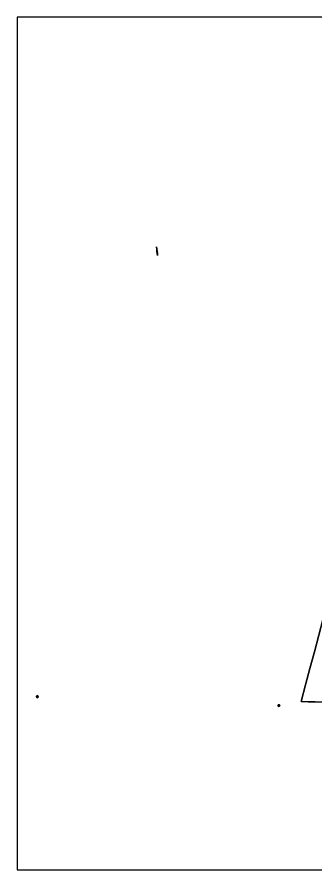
# Model space of a CAD drawing. Header units: centimetres. Extents: x -16.8 to 16.8, y -16.7 to 16.7.
# Drawn here: x -16.77 to -5.09, y -16.67 to 16.67 of the extents above; entities that cross this region are included whole.
import ezdxf

# ---------------------------------------------------------------- set-up
doc = ezdxf.new("R2010")
doc.units = ezdxf.units.CM
doc.header["$MEASUREMENT"] = 0
doc.layers.add('Layer 1', color=7, linetype='Continuous')

msp = doc.modelspace()

# ---------------------------------------------------------------- linework, layer by layer
at = {"layer": 'Layer 1', "color": 7}
for points, knots in [([(-16.77458, 16.66875), (-16.77458, 16.66875), (16.77458, 16.66875), (16.77458, 16.66875), (16.77458, 16.66875), (16.77458, 16.66875), (16.77458, -16.66875), (16.77458, -16.66875), (16.77458, -16.66875), (16.77458, -16.66875), (-16.77458, -16.66875), (-16.77458, -16.66875), (-16.77458, -16.66875), (-16.77458, -16.66875), (-16.77458, 16.66875), (-16.77458, 16.66875), (-16.77458, 16.66875), (-16.77458, 16.66875), (-16.77458, 16.66875), (-16.77458, 16.66875)], [0, 0, 0, 0, 0.16666667, 0.16666667, 0.16666667, 0.16666667, 0.33333333, 0.33333333, 0.33333333, 0.33333333, 0.5, 0.5, 0.5, 0.5, 0.66666667, 0.66666667, 0.66666667, 0.66666667, 1, 1, 1, 1]), ([(-0.13864, 10.69128), (-1.98191, 3.76449), (-3.82693, -3.16195), (-5.67231, -10.08839), (-5.67231, -10.08839), (-4.21428, -10.13531), (-2.75414, -10.08944), (-1.29505, -10.11026), (-1.29505, -10.11026), (-1.27353, -10.13566), (-1.2513, -10.16106), (-1.22908, -10.18681), (-1.22908, -10.18681), (-1.25518, -10.72092), (-1.25342, -11.25573), (-1.25942, -11.79054), (-1.25942, -11.79054), (-1.01529, -11.85228), (-0.76129, -11.83464), (-0.51153, -11.84134), (-0.51153, -11.84134), (0.14534, -11.83358), (0.80222, -11.84134), (1.45909, -11.82476), (1.45909, -11.82476), (1.50354, -11.26807), (1.44851, -10.70857), (1.45556, -10.15118), (1.45556, -10.15118), (1.63195, -10.11132), (1.81257, -10.10814), (1.99284, -10.10356), (1.99284, -10.10356), (3.29882, -10.10003), (4.60516, -10.12543), (5.91114, -10.09227), (5.91114, -10.09227), (5.31072, -7.77804), (4.69053, -5.46841), (4.07176, -3.15912), (4.07176, -3.15912), (3.01801, 0.81703), (1.95263, 4.79002), (0.89958, 8.76653), (0.89958, 8.76653), (0.63112, 9.70492), (0.41945, 10.65918), (0.1203, 11.58875), (0.1203, 11.58875), (0.00282, 11.29947), (-0.0568, 10.9915), (-0.13864, 10.69128), (-0.13864, 10.69128), (-0.13864, 10.69128), (-0.13864, 10.69128), (-0.13864, 10.69128)], [0, 0, 0, 0, 0.06666667, 0.06666667, 0.06666667, 0.06666667, 0.13333333, 0.13333333, 0.13333333, 0.13333333, 0.2, 0.2, 0.2, 0.2, 0.26666667, 0.26666667, 0.26666667, 0.26666667, 0.33333333, 0.33333333, 0.33333333, 0.33333333, 0.4, 0.4, 0.4, 0.4, 0.46666667, 0.46666667, 0.46666667, 0.46666667, 0.53333333, 0.53333333, 0.53333333, 0.53333333, 0.6, 0.6, 0.6, 0.6, 0.66666667, 0.66666667, 0.66666667, 0.66666667, 0.73333333, 0.73333333, 0.73333333, 0.73333333, 0.8, 0.8, 0.8, 0.8, 0.86666667, 0.86666667, 0.86666667, 0.86666667, 1, 1, 1, 1]), ([(-11.3224, 7.68244), (-11.31217, 7.57026), (-11.30194, 7.45666), (-11.28289, 7.34483), (-11.28289, 7.34483), (-11.29383, 7.45772), (-11.30723, 7.57061), (-11.3224, 7.68244), (-11.3224, 7.68244), (-11.3224, 7.68244), (-11.3224, 7.68244), (-11.3224, 7.68244)], [0, 0, 0, 0, 0.25, 0.25, 0.25, 0.25, 0.5, 0.5, 0.5, 0.5, 1, 1, 1, 1]), ([(-15.99248, -9.85308), (-16.03728, -9.86896), (-16.01929, -9.95327), (-15.96919, -9.93775), (-15.96919, -9.93775), (-15.92439, -9.92117), (-15.94238, -9.83686), (-15.99248, -9.85308), (-15.99248, -9.85308), (-15.99248, -9.85308), (-15.99248, -9.85308), (-15.99248, -9.85308)], [0, 0, 0, 0, 0.25, 0.25, 0.25, 0.25, 0.5, 0.5, 0.5, 0.5, 1, 1, 1, 1]), ([(-6.56519, -10.21821), (-6.58036, -10.26724), (-6.56343, -10.28418), (-6.51404, -10.26936), (-6.51404, -10.26936), (-6.49887, -10.21962), (-6.51581, -10.20233), (-6.56519, -10.21821)], [0, 0, 0, 0, 0.33333333, 0.33333333, 0.33333333, 0.33333333, 1, 1, 1, 1])]:
    msp.add_open_spline(points, degree=3, knots=knots, dxfattribs=at)
at = {"layer": 'Layer 1', "color": 251}
for points, knots in [([(-0.13864, 10.69128), (-0.0568, 10.9915), (0.00282, 11.29947), (0.1203, 11.58875), (0.1203, 11.58875), (0.41945, 10.65918), (0.63112, 9.70492), (0.89958, 8.76653), (0.89958, 8.76653), (1.95263, 4.79002), (3.01801, 0.81703), (4.07176, -3.15912), (4.07176, -3.15912), (4.69053, -5.46841), (5.31072, -7.77804), (5.91114, -10.09227), (5.91114, -10.09227), (4.60516, -10.12543), (3.29882, -10.10003), (1.99284, -10.10356), (1.99284, -10.10356), (1.81257, -10.10814), (1.63195, -10.11132), (1.45556, -10.15118), (1.45556, -10.15118), (1.44851, -10.70857), (1.50354, -11.26807), (1.45909, -11.82476), (1.45909, -11.82476), (0.80222, -11.84134), (0.14534, -11.83358), (-0.51153, -11.84134), (-0.51153, -11.84134), (-0.76129, -11.83464), (-1.01529, -11.85228), (-1.25942, -11.79054), (-1.25942, -11.79054), (-1.25342, -11.25573), (-1.25518, -10.72092), (-1.22908, -10.18681), (-1.22908, -10.18681), (-1.2513, -10.16106), (-1.27353, -10.13566), (-1.29505, -10.11026), (-1.29505, -10.11026), (-2.75414, -10.08944), (-4.21428, -10.13531), (-5.67231, -10.08839), (-5.67231, -10.08839), (-3.82693, -3.16195), (-1.98191, 3.76449), (-0.13864, 10.69128), (-0.13864, 10.69128), (-0.13864, 10.69128), (-0.13864, 10.69128), (-0.13864, 10.69128)], [0, 0, 0, 0, 0.06666667, 0.06666667, 0.06666667, 0.06666667, 0.13333333, 0.13333333, 0.13333333, 0.13333333, 0.2, 0.2, 0.2, 0.2, 0.26666667, 0.26666667, 0.26666667, 0.26666667, 0.33333333, 0.33333333, 0.33333333, 0.33333333, 0.4, 0.4, 0.4, 0.4, 0.46666667, 0.46666667, 0.46666667, 0.46666667, 0.53333333, 0.53333333, 0.53333333, 0.53333333, 0.6, 0.6, 0.6, 0.6, 0.66666667, 0.66666667, 0.66666667, 0.66666667, 0.73333333, 0.73333333, 0.73333333, 0.73333333, 0.8, 0.8, 0.8, 0.8, 0.86666667, 0.86666667, 0.86666667, 0.86666667, 1, 1, 1, 1]), ([(-11.3224, 7.68244), (-11.30723, 7.57061), (-11.29383, 7.45772), (-11.28289, 7.34483), (-11.28289, 7.34483), (-11.30194, 7.45666), (-11.31217, 7.57026), (-11.3224, 7.68244)], [0, 0, 0, 0, 0.33333333, 0.33333333, 0.33333333, 0.33333333, 1, 1, 1, 1]), ([(-15.99248, -9.85308), (-15.94238, -9.83686), (-15.92439, -9.92117), (-15.96919, -9.93775), (-15.96919, -9.93775), (-16.01929, -9.95327), (-16.03728, -9.86896), (-15.99248, -9.85308)], [0, 0, 0, 0, 0.33333333, 0.33333333, 0.33333333, 0.33333333, 1, 1, 1, 1]), ([(-6.56519, -10.21821), (-6.51581, -10.20233), (-6.49887, -10.21962), (-6.51404, -10.26936), (-6.51404, -10.26936), (-6.56343, -10.28418), (-6.58036, -10.26724), (-6.56519, -10.21821)], [0, 0, 0, 0, 0.33333333, 0.33333333, 0.33333333, 0.33333333, 1, 1, 1, 1])]:
    msp.add_open_spline(points, degree=3, knots=knots, dxfattribs=at)

doc.saveas('drawing.dxf')
